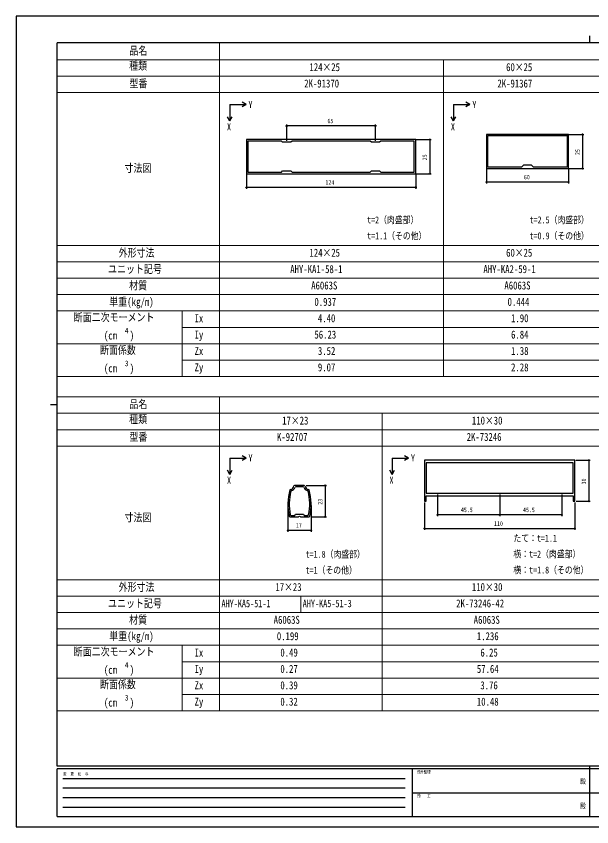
# Model space of a CAD drawing. Units: millimetres on the paper. Extents: x -420 to 420, y -297 to 297.
# Drawn here: x -420 to 1, y -297 to 297 of the extents above; entities that cross this region are included whole.
import ezdxf
from ezdxf.enums import TextEntityAlignment as Align

# ---------------------------------------------------------------- set-up
doc = ezdxf.new("R2010")
doc.units = ezdxf.units.MM
doc.header["$PDMODE"] = 32
doc.header["$PDSIZE"] = 0.5
doc.layers.add('0-1_TABLE1', color=7, linetype='Continuous', lineweight=18)
for name, color, linetype in [('0-2_USER1', 3, 'Continuous'), ('0-3_YKK_11', 7, 'Continuous'), ('0-5_YKK_D', 6, 'Continuous'), ('0-6_YKK_ZWAK', 7, 'Continuous')]:
    doc.layers.add(name, color=color, linetype=linetype)
doc.styles.add('ＭＳ ゴシック', font='')
doc.styles.get('ＭＳ ゴシック').set_extended_font_data('MS Gothic')

msp = doc.modelspace()

# ---------------------------------------------------------------- linework, layer by layer
at = {"layer": '0-1_TABLE1'}
for p, q in [((-271.498, 277), (-271.498, 33)), ((-390.498, 265), (389.502, 265)), ((-107.498, 265), (-107.498, 33)), ((-390.498, 253), (389.502, 253)), ((-390.498, 241), (389.502, 241)), ((-390.498, 129), (389.502, 129)), ((-390.498, 117), (389.502, 117)), ((-390.498, 105), (389.502, 105)), ((-390.498, 93), (389.502, 93)), ((-390.498, 81), (389.502, 81)), ((-298.831, 81), (-298.831, 33)), ((-298.831, 69), (389.502, 69)), ((-390.498, 57), (389.502, 57)), ((-298.831, 45), (389.502, 45)), ((-390.498, 33), (389.502, 33)), ((-390.498, 18), (389.502, 18)), ((-271.498, 18), (-271.498, -212)), ((-390.498, 6), (389.502, 6)), ((-152.498, 6), (-152.498, -212)), ((-390.498, -6), (389.502, -6)), ((-390.498, -18), (389.502, -18)), ((-390.498, -116), (389.502, -116)), ((-390.498, -128), (389.502, -128)), ((-211.998, -128), (-211.998, -140)), ((-390.498, -140), (389.502, -140)), ((-390.498, -152), (389.502, -152)), ((-390.498, -164), (389.502, -164)), ((-298.831, -164), (-298.831, -212)), ((-298.831, -176), (389.502, -176)), ((-390.498, -188), (389.502, -188)), ((-298.831, -200), (389.502, -200)), ((-390.498, -212), (389.502, -212))]:
    msp.add_line(p, q, dxfattribs=at)
at = {"layer": '0-2_USER1'}
for p, q in [((-264.118, 232.226), (-252.118, 232.226)), ((-264.118, 232.226), (-264.118, 220.226)), ((-252.118, 232.226), (-255.118, 233.959)), ((-252.118, 232.226), (-255.118, 230.494)), ((-100.118, 232.226), (-88.118, 232.226)), ((-100.118, 232.226), (-100.118, 220.226)), ((-88.118, 232.226), (-91.118, 233.959)), ((-88.118, 232.226), (-91.118, 230.494)), ((-264.118, 220.226), (-265.85, 223.226)), ((-264.118, 220.226), (-262.386, 223.226)), ((-100.118, 220.226), (-101.85, 223.226)), ((-100.118, 220.226), (-98.386, 223.226)), ((-264.118, -26.774), (-252.118, -26.774)), ((-264.118, -26.774), (-264.118, -38.774)), ((-252.118, -26.774), (-255.118, -25.041)), ((-252.118, -26.774), (-255.118, -28.506)), ((-145.118, -26.774), (-133.118, -26.774)), ((-145.118, -26.774), (-145.118, -38.774)), ((-133.118, -26.774), (-136.118, -25.041)), ((-133.118, -26.774), (-136.118, -28.506)), ((-264.118, -38.774), (-265.85, -35.774)), ((-264.118, -38.774), (-262.386, -35.774)), ((-145.118, -38.774), (-146.85, -35.774)), ((-145.118, -38.774), (-143.386, -35.774))]:
    msp.add_line(p, q, dxfattribs=at)
at = {"layer": '0-3_YKK_11'}
for p, q in [((-16.002, 185.423), (-16.002, 210.423)), ((-76.002, 185.423), (-16.002, 185.423)), ((-208.984, -47.242), (-209.479, -46.814)), ((-219.684, -49.795), (-220.111, -50.161)), ((-218.954, -50.67), (-219.306, -51.029)), ((-206.724, -51.029), (-207.076, -50.67)), ((-205.919, -50.161), (-206.346, -49.795))]:
    msp.add_line(p, q, dxfattribs=at)
for points in [[(-16.002, 210.423), (-76.002, 210.423), (-76.002, 185.423)], [(-209.479, -46.814), (-216.551, -46.814), (-217.046, -47.242)], [(-209.786, -48.147), (-210.257, -47.814), (-215.772, -47.814), (-216.244, -48.147)], [(-220.544, -69.423), (-220.056, -69.814), (-213.756, -69.814), (-213.478, -69.626), (-213.015, -69.314), (-212.551, -69.626), (-212.273, -69.814), (-205.973, -69.814), (-205.485, -69.423)], [(-219.737, -68.413), (-219.247, -68.814), (-216.477, -68.814), (-216.015, -68.014)], [(-216.015, -68.014), (-210.015, -68.014), (-209.553, -68.814), (-206.782, -68.814), (-206.292, -68.413)]]:
    msp.add_lwpolyline(points, dxfattribs=at)
for points in [[(-75.102, 209.523), (-16.902, 209.523), (-16.902, 186.423), (-41.502, 186.423), (-43.002, 187.923), (-49.002, 187.923), (-50.502, 186.423), (-75.102, 186.423)], [(-127.878, 206.585), (-251.878, 206.585), (-251.878, 181.585), (-127.878, 181.585)], [(-218.478, 182.685), (-161.278, 182.685), (-160.378, 183.584), (-154.378, 183.584), (-153.478, 182.685), (-128.978, 182.685), (-128.978, 205.485), (-153.478, 205.485), (-154.378, 204.585), (-160.378, 204.585), (-161.278, 205.485), (-218.478, 205.485), (-219.378, 204.585), (-225.378, 204.585), (-226.278, 205.485), (-250.778, 205.485), (-250.778, 182.685), (-226.278, 182.685), (-225.378, 183.584), (-219.378, 183.584)], [(-11.38, -28.421), (-121.38, -28.421), (-121.38, -58.421), (-120.28, -58.421), (-120.28, -54.421), (-12.48, -54.421), (-12.48, -58.421), (-11.38, -58.421)], [(-12.48, -30.221), (-120.28, -30.221), (-120.28, -52.621), (-115.08, -52.621), (-114.88, -52.421), (-108.88, -52.421), (-108.68, -52.621), (-69.58, -52.621), (-69.38, -52.421), (-63.38, -52.421), (-63.18, -52.621), (-24.08, -52.621), (-23.88, -52.421), (-17.88, -52.421), (-17.68, -52.621), (-12.48, -52.621)]]:
    msp.add_lwpolyline(points, close=True, dxfattribs=at)
for centre, radius, start, end in [((-220.015, -46.814), 3, 276.33545, 351.78661), ((-206.015, -46.814), 3, 188.21292, 263.66298), ((-181.515, -60.665), 40, 164.77573, 192.64772), ((-181.515, -60.665), 39, 165.69544, 191.45912), ((-220.015, -46.814), 4, 285.38199, 340.52872), ((-206.015, -46.814), 4, 199.47135, 254.61733), ((-244.515, -60.665), 39, 348.54091, 14.30459), ((-244.515, -60.665), 40, 347.35232, 15.22431)]:
    msp.add_arc(centre, radius, start, end, dxfattribs=at)
at = {"layer": '0-5_YKK_D'}
for p, q in [((-222.378, 205.585), (-222.378, 217.585)), ((-157.378, 216.585), (-222.378, 216.585)), ((-157.378, 205.585), (-157.378, 217.585)), ((-17.702, 210.423), (-4.702, 210.423)), ((-5.702, 210.423), (-5.702, 185.423)), ((-127.578, 206.585), (-116.578, 206.585)), ((-117.578, 206.585), (-117.578, 181.585)), ((-76.002, 185.423), (-76.002, 174.423)), ((-16.002, 185.423), (-16.002, 174.423)), ((-15.702, 185.423), (-4.702, 185.423)), ((-251.878, 181.585), (-251.878, 170.585)), ((-127.878, 181.585), (-127.878, 170.585)), ((-127.578, 181.585), (-116.578, 181.585)), ((-16.002, 175.423), (-76.002, 175.423)), ((-127.878, 171.585), (-251.878, 171.585)), ((-10.58, -28.421), (-0.076, -28.421)), ((-1.076, -28.421), (-1.076, -58.421)), ((-208.179, -46.814), (-193.215, -46.814)), ((-194.215, -46.814), (-194.215, -69.814)), ((-111.88, -53.421), (-111.88, -69.421)), ((-66.38, -53.421), (-66.38, -69.421)), ((-66.38, -53.421), (-66.38, -69.421)), ((-20.88, -53.421), (-20.88, -69.421)), ((-10.38, -58.421), (-0.076, -58.421)), ((-221.515, -61.665), (-221.515, -80.814)), ((-204.515, -61.665), (-204.515, -80.814)), ((-121.38, -59.421), (-121.38, -79.456)), ((-11.38, -59.421), (-11.38, -79.456)), ((-204.673, -69.814), (-193.215, -69.814)), ((-66.38, -68.421), (-111.88, -68.421)), ((-20.88, -68.421), (-66.38, -68.421)), ((-204.515, -79.814), (-221.515, -79.814)), ((-121.38, -78.456), (-11.38, -78.456))]:
    msp.add_line(p, q, dxfattribs=at)
for centre in [(-222.378, 216.585), (-157.378, 216.585), (-5.702, 210.423), (-117.578, 206.585), (-5.702, 185.423), (-117.578, 181.585), (-76.002, 175.423), (-16.002, 175.423), (-251.878, 171.585), (-127.878, 171.585), (-1.076, -28.421), (-194.215, -46.814), (-1.076, -58.421), (-194.215, -69.814), (-111.88, -68.421), (-66.38, -68.421), (-66.38, -68.421), (-20.88, -68.421), (-221.515, -79.814), (-204.515, -79.814), (-121.38, -78.456), (-11.38, -78.456)]:
    msp.add_circle(centre, 0.425, dxfattribs=at)
at = {"layer": '0-6_YKK_ZWAK'}
for p, q in [((-0.498, 282.5), (-0.498, 277.5)), ((389.502, 277.5), (-390.498, 277.5)), ((-390.498, -252.5), (-390.498, 277.5)), ((-395.498, 12.5), (-390.498, 12.5)), ((389.502, -252.5), (-390.498, -252.5)), ((-130.498, -254.5), (-390.498, -254.5)), ((-390.498, -289.5), (-390.498, -254.5)), ((-130.498, -254.5), (-130.498, -289.5)), ((-0.498, -254.5), (-130.498, -254.5)), ((-0.498, -252.5), (-0.498, -289.5)), ((129.502, -254.5), (-0.498, -254.5)), ((-386.248, -261.5), (-135.498, -261.5)), ((-386.248, -268.5), (-135.498, -268.5)), ((-129.748, -272), (-0.498, -272)), ((-0.498, -272), (129.502, -272)), ((-386.248, -275.5), (-135.498, -275.5)), ((-386.248, -282.5), (-135.498, -282.5)), ((-390.498, -289.5), (-130.498, -289.5)), ((-130.498, -289.5), (-0.498, -289.5)), ((-0.498, -289.5), (129.502, -289.5))]:
    msp.add_line(p, q, dxfattribs=at)
msp.add_lwpolyline([(-420.5, -297), (420.5, -297), (420.5, 297), (-420.5, 297)], close=True, dxfattribs=at)
msp.add_point((-0.498, -289.5), dxfattribs=at)

# ---------------------------------------------------------------- texts
at = {"layer": '0-1_TABLE1', "style": 'ＭＳ ゴシック', "width": 0.8}
for s, height, p in [('品名', 5.865, (-337.611, 267)), ('種類', 5.865, (-337.825, 256)), ('124×25', 5.865, (-205.711, 255)), ('60×25', 5.865, (-61.651, 255)), ('型番', 5.865, (-337.575, 243)), ('2K-91370', 5.865, (-209.551, 243)), ('2K-91367', 5.865, (-68.051, 243)), ('寸法図', 5.865, (-341.201, 181)), ('t=2（肉盛部）', 5.132, (-163.481, 143.644)), ('t=2.5（肉盛部）', 5.132, (-44.481, 143.644)), ('t=1.1（その他）', 5.132, (-163.481, 131.977)), ('t=0.9（その他）', 5.132, (-44.481, 131.977)), ('外形寸法', 5.865, (-345.505, 119)), ('124×25', 5.865, (-205.711, 119)), ('60×25', 5.865, (-61.651, 119)), ('ユニット記号', 5.865, (-353.185, 107)), ('AHY-KA1-58-1', 5.865, (-219.791, 107)), ('AHY-KA2-59-1', 5.865, (-78.291, 107)), ('材質', 5.865, (-337.825, 95)), ('A6063S', 5.865, (-204.431, 95)), ('A6063S', 5.865, (-62.931, 95)), ('単重(㎏/m)', 5.865, (-352.331, 83)), ('0.937', 5.865, (-202.085, 83)), ('0.444', 5.865, (-60.585, 83)), ('断面二次モーメント', 5.865, (-378.371, 71.667)), ('Ix', 5.865, (-289.858, 71)), ('4.40', 5.865, (-199.525, 71)), ('1.90', 5.865, (-58.025, 71)), ('(cm', 5.865, (-356.27, 58.333)), ('4', 4.106, (-340.91, 63.267)), (')', 5.865, (-337.326, 58.333)), ('Iy', 5.865, (-289.858, 59)), ('56.23', 5.865, (-202.085, 59)), ('6.84', 5.865, (-58.025, 59)), ('断面係数', 5.865, (-359.171, 47.667)), ('Zx', 5.865, (-289.858, 47)), ('3.52', 5.865, (-199.525, 47)), ('1.38', 5.865, (-58.025, 47)), ('(cm', 5.865, (-356.27, 34.333)), ('3', 4.106, (-340.91, 39.267)), (')', 5.865, (-337.326, 34.333)), ('Zy', 5.865, (-289.858, 35)), ('9.07', 5.865, (-199.525, 35)), ('2.28', 5.865, (-58.025, 35)), ('品名', 5.865, (-337.611, 8)), ('種類', 5.865, (-337.825, -3)), ('17×23', 5.865, (-225.651, -4)), ('110×30', 5.865, (-86.711, -4)), ('型番', 5.865, (-337.575, -16)), ('K-92707', 5.865, (-229.491, -16)), ('2K-73246', 5.865, (-90.551, -16)), ('寸法図', 5.865, (-341.201, -75)), ('たて：t=1.1', 5.132, (-56.324, -89.588)), ('t=1.8（肉盛部）', 5.132, (-208.547, -101.356)), ('横：t=2（肉盛部）', 5.132, (-56.324, -101.255)), ('t=1（その他）', 5.132, (-208.547, -113.023)), ('横：t=1.8（その他）', 5.132, (-56.324, -112.922)), ('外形寸法', 5.865, (-345.505, -126)), ('17×23', 5.865, (-230.651, -126)), ('110×30', 5.865, (-86.711, -126)), ('ユニット記号', 5.865, (-353.185, -138)), ('AHY-KA5-51-1', 5.499, (-270.148, -137.75)), ('AHY-KA5-51-3', 5.499, (-210.648, -137.75)), ('2K-73246-42', 5.865, (-98.231, -138)), ('材質', 5.865, (-337.825, -150)), ('A6063S', 5.865, (-231.931, -150)), ('A6063S', 5.865, (-85.431, -150)), ('単重(㎏/m)', 5.865, (-352.331, -162)), ('1.236', 5.865, (-83.085, -162)), ('0.199', 5.865, (-229.585, -162)), ('断面二次モーメント', 5.865, (-378.371, -173.333)), ('Ix', 5.865, (-289.858, -174)), ('0.49', 5.865, (-227.025, -174)), ('6.25', 5.865, (-80.525, -174)), ('4', 4.106, (-340.91, -181.733)), ('(cm', 5.865, (-356.27, -186.667)), (')', 5.865, (-337.326, -186.667)), ('Iy', 5.865, (-289.858, -186)), ('0.27', 5.865, (-227.025, -186)), ('57.64', 5.865, (-83.085, -186)), ('断面係数', 5.865, (-359.171, -197.333)), ('Zx', 5.865, (-289.858, -198)), ('0.39', 5.865, (-227.025, -198)), ('3.76', 5.865, (-80.525, -198)), ('3', 4.106, (-340.91, -205.733)), ('(cm', 5.865, (-356.27, -210.667)), (')', 5.865, (-337.326, -210.667)), ('Zy', 5.865, (-289.858, -210)), ('0.32', 5.865, (-227.025, -210)), ('10.48', 5.865, (-83.085, -210))]:
    msp.add_text(s, height=height, dxfattribs=at).set_placement(p, align=Align.BOTTOM_LEFT)
at = {"layer": '0-2_USER1', "style": 'ＭＳ ゴシック', "width": 0.8}
for s, p in [('Y', (-250.379, 228.162)), ('Y', (-86.379, 228.162)), ('X', (-266.092, 211.847)), ('X', (-102.092, 211.847)), ('Y', (-250.379, -30.838)), ('Y', (-131.379, -30.838)), ('X', (-266.092, -47.153)), ('X', (-147.092, -47.153))]:
    msp.add_text(s, height=5.132, dxfattribs=at).set_placement(p, align=Align.BOTTOM_LEFT)
at = {"layer": '0-5_YKK_D', "style": 'ＭＳ ゴシック', "width": 0.8}
for s, p in [('65', (-192.518, 217.585)), ('60', (-48.642, 176.423)), ('124', (-193.958, 172.585)), ('45.5', (-94.77, -67.421)), ('45.5', (-49.27, -67.421)), ('17', (-215.655, -78.814)), ('110', (-70.46, -77.456))]:
    msp.add_text(s, height=3.299, dxfattribs=at).set_placement(p, align=Align.BOTTOM_LEFT)
for s, p in [('25', (-6.702, 195.283)), ('25', (-118.578, 191.445)), ('30', (-2.076, -46.061)), ('23', (-195.215, -60.954))]:
    msp.add_text(s, height=3.299, rotation=90, dxfattribs=at).set_placement(p, align=Align.BOTTOM_LEFT)
at = {"layer": '0-6_YKK_ZWAK', "style": 'ＭＳ ゴシック', "width": 0.8}
for s, height, p in [('設計監理', 2.199, (-126.831, -258.5)), ('変  更  記  事', 2.199, (-386.131, -260)), ('殿', 3.666, (-7.367, -266.583)), ('施\u3000\u3000工', 2.199, (-126.831, -276)), ('殿', 3.666, (-7.367, -284.583))]:
    msp.add_text(s, height=height, dxfattribs=at).set_placement(p, align=Align.BOTTOM_LEFT)

doc.saveas('drawing.dxf')
